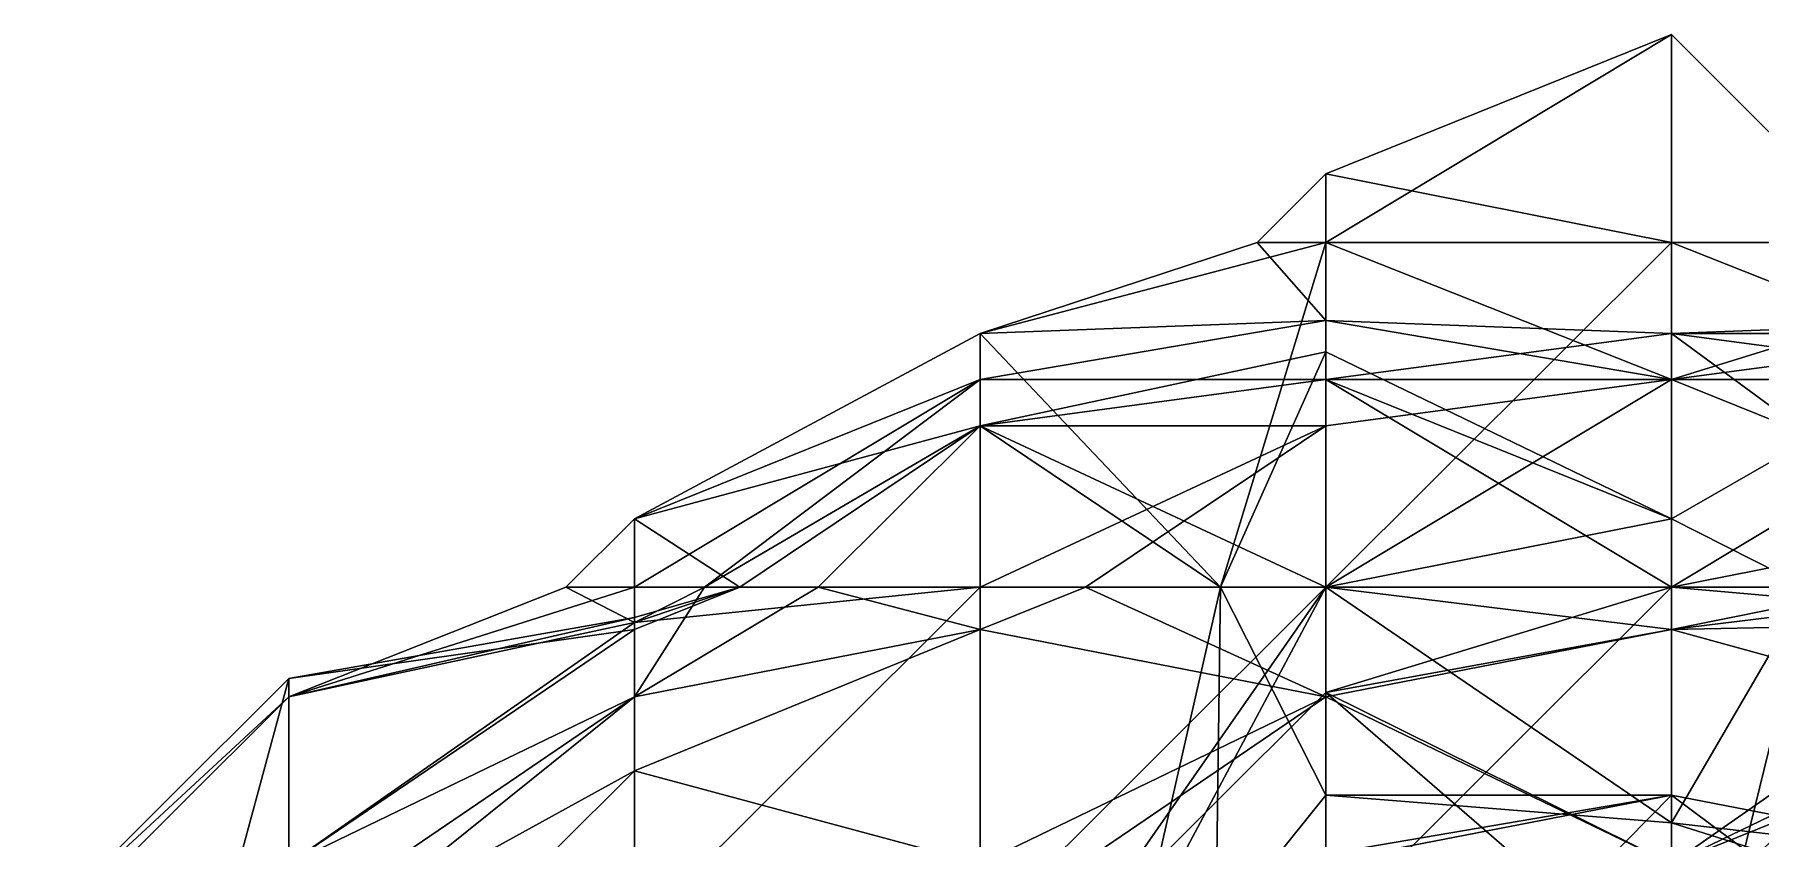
# Model space of a CAD drawing. Header units: metres. Extents: x 15 to 162, y 15 to 204.
# Drawn here: x 44.31 to 74.77, y 190.24 to 204.41 of the extents above; entities that cross this region are included whole.
import ezdxf

# ---------------------------------------------------------------- set-up
doc = ezdxf.new("R2010")
doc.units = ezdxf.units.M

msp = doc.modelspace()

# ---------------------------------------------------------------- linework, layer by layer
at = {"layer": 'fALFF_NINET_XXX_pre-post.nii', "color": 116, "linetype": 'CONTINUOUS'}
for points in [[(73.2, 204.41438, 76.741936), (67.1, 201.95702, 76.741936), (73.2, 200.75, 73.18605)], [(73.2, 204.41438, 76.741936), (67.1, 200.75, 77.91321), (67.1, 201.95702, 76.741936)], [(73.2, 200.75, 80.29782), (67.1, 200.75, 77.91321), (73.2, 204.41438, 76.741936)], [(73.2, 200.75, 73.18605), (76.87441, 200.75, 76.741936), (73.2, 204.41438, 76.741936)], [(76.87441, 200.75, 76.741936), (73.2, 200.75, 80.29782), (73.2, 204.41438, 76.741936)], [(67.1, 200.75, 75.570656), (67.1, 201.95702, 76.741936), (65.88968, 200.75, 76.741936)], [(65.88968, 200.75, 76.741936), (67.1, 201.95702, 76.741936), (67.1, 200.75, 77.91321)], [(73.2, 200.75, 73.18605), (67.1, 201.95702, 76.741936), (67.1, 200.75, 75.570656)], [(65.24141, 194.66667, 70.83871), (67.1, 200.75, 75.570656), (61, 199.14159, 76.741936)], [(65.88968, 200.75, 76.741936), (61, 199.14159, 76.741936), (67.1, 200.75, 75.570656)], [(65.88968, 200.75, 76.741936), (67.1, 199.37239, 82.645164), (61, 199.14159, 76.741936)], [(65.24141, 194.66667, 70.83871), (67.1, 194.66667, 72.0378), (67.1, 200.75, 75.570656)], [(65.88968, 200.75, 76.741936), (67.1, 200.75, 77.91321), (67.1, 199.37239, 82.645164)], [(73.2, 194.66667, 72.71363), (73.2, 200.75, 73.18605), (67.1, 194.66667, 72.0378)], [(73.2, 200.75, 73.18605), (67.1, 200.75, 75.570656), (67.1, 194.66667, 72.0378)], [(67.1, 200.75, 77.91321), (73.2, 200.75, 80.29782), (73.2, 198.33104, 82.645164)], [(67.1, 199.37239, 82.645164), (67.1, 200.75, 77.91321), (73.2, 198.33104, 82.645164)], [(73.2, 200.75, 73.18605), (73.2, 194.66667, 72.71363), (79.3, 198.33104, 76.741936)], [(73.2, 200.75, 73.18605), (79.3, 198.33104, 76.741936), (76.87441, 200.75, 76.741936)], [(73.2, 200.75, 80.29782), (76.87441, 200.75, 76.741936), (79.3, 198.33104, 76.741936)], [(73.2, 200.75, 80.29782), (79.3, 198.33104, 76.741936), (73.2, 198.33104, 82.645164)], [(73.2, 198.33104, 82.645164), (79.3, 198.33104, 76.741936), (79.3, 200.22041, 82.645164)], [(79.3, 200.22041, 82.645164), (79.3, 199.14159, 88.548386), (73.2, 198.33104, 82.645164)], [(61, 199.14159, 76.741936), (67.1, 199.37239, 82.645164), (61, 198.33104, 82.645164)], [(67.1, 199.37239, 82.645164), (67.1, 198.33104, 88.548386), (61, 198.33104, 82.645164)], [(73.2, 198.33104, 82.645164), (73.2, 199.14159, 88.548386), (67.1, 199.37239, 82.645164)], [(67.1, 199.37239, 82.645164), (73.2, 199.14159, 88.548386), (67.1, 198.33104, 88.548386)], [(79.3, 199.37239, 59.032257), (73.2, 199.14159, 59.032257), (79.3, 194.66667, 53.72858)], [(75.58281, 194.66667, 64.935486), (73.2, 195.87369, 64.935486), (79.3, 199.37239, 59.032257)], [(73.2, 195.87369, 64.935486), (73.2, 199.14159, 59.032257), (79.3, 199.37239, 59.032257)], [(61, 197.51624, 70.83871), (61, 199.14159, 76.741936), (54.9, 195.87369, 76.741936)], [(54.9, 195.87369, 76.741936), (61, 199.14159, 76.741936), (61, 198.33104, 82.645164)], [(65.24141, 194.66667, 70.83871), (61, 199.14159, 76.741936), (61, 197.51624, 70.83871)], [(73.2, 199.14159, 59.032257), (67.1, 198.33104, 59.032257), (73.2, 194.66667, 53.848488)], [(73.2, 199.14159, 59.032257), (73.2, 195.87369, 64.935486), (67.1, 198.33104, 59.032257)], [(73.2, 199.14159, 88.548386), (73.2, 198.33104, 94.451614), (67.1, 198.33104, 88.548386)], [(79.3, 194.66667, 53.72858), (73.2, 199.14159, 59.032257), (73.2, 194.66667, 53.848488)], [(73.2, 198.33104, 82.645164), (79.3, 199.14159, 88.548386), (73.2, 199.14159, 88.548386)], [(79.3, 199.14159, 88.548386), (79.3, 198.33104, 94.451614), (73.2, 199.14159, 88.548386)], [(73.2, 199.14159, 88.548386), (79.3, 198.33104, 94.451614), (73.2, 198.33104, 94.451614)], [(67.1, 198.33104, 59.032257), (67.1, 198.81786, 64.935486), (61, 197.51624, 59.032257)], [(61, 197.51624, 59.032257), (67.1, 198.81786, 64.935486), (61, 197.51624, 64.935486)], [(65.24141, 194.66667, 70.83871), (61, 197.51624, 70.83871), (67.1, 198.81786, 64.935486)], [(61, 197.51624, 70.83871), (61, 197.51624, 64.935486), (67.1, 198.81786, 64.935486)], [(65.24141, 194.66667, 70.83871), (67.1, 198.81786, 64.935486), (67.1, 194.66667, 69.93939)], [(67.1, 198.33104, 59.032257), (73.2, 195.87369, 64.935486), (67.1, 198.81786, 64.935486)], [(73.2, 195.87369, 64.935486), (67.1, 194.66667, 69.93939), (67.1, 198.81786, 64.935486)], [(54.9, 194.66667, 79.04788), (61, 198.33104, 82.645164), (56.13906, 194.66667, 82.645164)], [(54.9, 194.66667, 79.04788), (54.9, 195.87369, 76.741936), (61, 198.33104, 82.645164)], [(61, 198.33104, 82.645164), (61, 197.51624, 88.548386), (56.13906, 194.66667, 82.645164)], [(67.1, 198.33104, 59.032257), (61, 197.51624, 59.032257), (67.1, 194.66667, 54.328125)], [(61, 198.33104, 82.645164), (67.1, 198.33104, 88.548386), (61, 197.51624, 88.548386)], [(61, 197.51624, 88.548386), (67.1, 198.33104, 88.548386), (67.1, 197.51624, 94.451614)], [(73.2, 194.66667, 53.848488), (67.1, 198.33104, 59.032257), (67.1, 194.66667, 54.328125)], [(67.1, 198.33104, 88.548386), (73.2, 198.33104, 94.451614), (67.1, 197.51624, 94.451614)], [(73.2, 198.33104, 94.451614), (67.1, 194.66667, 97.21681), (67.1, 197.51624, 94.451614)], [(73.2, 194.66667, 99.15575), (67.1, 194.66667, 97.21681), (73.2, 198.33104, 94.451614)], [(73.2, 194.66667, 72.71363), (75.62559, 194.66667, 70.83871), (79.3, 198.33104, 76.741936)], [(73.2, 194.66667, 99.15575), (73.2, 198.33104, 94.451614), (79.3, 195.87369, 100.354836)], [(73.2, 198.33104, 94.451614), (79.3, 198.33104, 94.451614), (79.3, 195.87369, 100.354836)], [(56.758595, 194.66667, 70.83871), (61, 197.51624, 70.83871), (54.9, 195.87369, 76.741936)], [(56.13906, 194.66667, 82.645164), (61, 197.51624, 88.548386), (58.14263, 194.66667, 88.548386)], [(61, 194.66667, 56.267063), (61, 197.51624, 59.032257), (56.758595, 194.66667, 59.032257)], [(56.758595, 194.66667, 59.032257), (61, 197.51624, 64.935486), (56.758595, 194.66667, 64.935486)], [(61, 197.51624, 59.032257), (61, 197.51624, 64.935486), (56.758595, 194.66667, 59.032257)], [(56.758595, 194.66667, 64.935486), (61, 197.51624, 70.83871), (56.758595, 194.66667, 70.83871)], [(61, 197.51624, 64.935486), (61, 197.51624, 70.83871), (56.758595, 194.66667, 64.935486)], [(58.14263, 194.66667, 88.548386), (61, 197.51624, 88.548386), (61, 194.66667, 92.65298)], [(67.1, 194.66667, 54.328125), (61, 197.51624, 59.032257), (61, 194.66667, 56.267063)], [(61, 194.66667, 92.65298), (67.1, 197.51624, 94.451614), (62.858593, 194.66667, 94.451614)], [(61, 194.66667, 92.65298), (61, 197.51624, 88.548386), (67.1, 197.51624, 94.451614)], [(62.858593, 194.66667, 94.451614), (67.1, 197.51624, 94.451614), (67.1, 194.66667, 97.21681)], [(54.9, 194.66667, 74.43599), (54.9, 195.87369, 76.741936), (53.689682, 194.66667, 76.741936)], [(53.689682, 194.66667, 76.741936), (54.9, 195.87369, 76.741936), (54.9, 194.66667, 79.04788)], [(56.758595, 194.66667, 70.83871), (54.9, 195.87369, 76.741936), (54.9, 194.66667, 74.43599)], [(73.2, 194.66667, 66.10676), (67.1, 194.66667, 69.93939), (73.2, 195.87369, 64.935486)], [(75.58281, 194.66667, 64.935486), (73.2, 194.66667, 66.10676), (73.2, 195.87369, 64.935486)], [(73.2, 194.66667, 99.15575), (79.3, 195.87369, 100.354836), (76.91719, 194.66667, 100.354836)], [(54.9, 194.66667, 74.43599), (53.689682, 194.66667, 76.741936), (48.8, 192.73454, 76.741936)], [(54.9, 194.66667, 74.43599), (48.8, 192.73454, 76.741936), (54.9, 194.13708, 70.83871)], [(53.689682, 194.66667, 76.741936), (54.9, 194.04883, 82.645164), (48.8, 192.73454, 76.741936)], [(53.689682, 194.66667, 76.741936), (54.9, 194.66667, 79.04788), (54.9, 194.04883, 82.645164)], [(54.9, 194.04883, 59.032257), (61, 194.66667, 56.267063), (56.758595, 194.66667, 59.032257)], [(54.9, 194.04883, 59.032257), (54.9, 188.58333, 54.465862), (61, 194.66667, 56.267063)], [(54.9, 188.58333, 54.465862), (61, 188.58333, 54.328125), (61, 194.66667, 56.267063)], [(54.9, 193.92526, 64.935486), (54.9, 194.04883, 59.032257), (56.758595, 194.66667, 59.032257)], [(56.758595, 194.66667, 64.935486), (54.9, 193.92526, 64.935486), (56.758595, 194.66667, 59.032257)], [(54.9, 194.13708, 70.83871), (54.9, 193.92526, 64.935486), (56.758595, 194.66667, 64.935486)], [(56.758595, 194.66667, 70.83871), (54.9, 194.13708, 70.83871), (56.758595, 194.66667, 64.935486)], [(54.9, 194.13708, 70.83871), (56.758595, 194.66667, 70.83871), (54.9, 194.66667, 74.43599)], [(54.9, 194.04883, 82.645164), (54.9, 194.66667, 79.04788), (56.13906, 194.66667, 82.645164)], [(54.9, 192.73454, 88.548386), (54.9, 194.04883, 82.645164), (56.13906, 194.66667, 82.645164)], [(58.14263, 194.66667, 88.548386), (54.9, 192.73454, 88.548386), (56.13906, 194.66667, 82.645164)], [(58.14263, 194.66667, 88.548386), (61, 193.92526, 94.451614), (54.9, 192.73454, 88.548386)], [(58.14263, 194.66667, 88.548386), (61, 194.66667, 92.65298), (61, 193.92526, 94.451614)], [(62.858593, 188.58333, 53.129032), (67.1, 194.66667, 54.328125), (61, 188.58333, 54.328125)], [(61, 188.58333, 54.328125), (67.1, 194.66667, 54.328125), (61, 194.66667, 56.267063)], [(61, 194.66667, 92.65298), (62.858593, 194.66667, 94.451614), (61, 193.92526, 94.451614)], [(62.858593, 194.66667, 94.451614), (67.1, 192.73454, 100.354836), (61, 193.92526, 94.451614)], [(62.858593, 188.58333, 53.129032), (67.1, 192.81316, 53.129032), (67.1, 194.66667, 54.328125)], [(62.858593, 194.66667, 94.451614), (67.1, 194.66667, 97.21681), (67.1, 192.73454, 100.354836)], [(67.1, 194.66667, 69.93939), (67.1, 188.58333, 68.49136), (63.85737, 188.58333, 70.83871)], [(65.24141, 194.66667, 70.83871), (67.1, 194.66667, 69.93939), (63.85737, 188.58333, 70.83871)], [(65.16258, 188.58333, 76.741936), (65.24141, 194.66667, 70.83871), (63.85737, 188.58333, 70.83871)], [(67.1, 191.0023, 76.741936), (65.24141, 194.66667, 70.83871), (65.16258, 188.58333, 76.741936)], [(67.1, 191.0023, 76.741936), (67.1, 194.66667, 72.0378), (65.24141, 194.66667, 70.83871)], [(67.1, 192.81316, 53.129032), (73.2, 193.92526, 53.129032), (73.2, 194.66667, 53.848488)], [(67.1, 194.66667, 54.328125), (67.1, 192.81316, 53.129032), (73.2, 194.66667, 53.848488)], [(73.2, 188.58333, 69.04007), (67.1, 188.58333, 68.49136), (73.2, 194.66667, 66.10676)], [(73.2, 194.66667, 66.10676), (67.1, 188.58333, 68.49136), (67.1, 194.66667, 69.93939)], [(67.1, 194.66667, 72.0378), (73.2, 190.51546, 76.741936), (73.2, 194.66667, 72.71363)], [(67.1, 191.0023, 76.741936), (73.2, 190.51546, 76.741936), (67.1, 194.66667, 72.0378)], [(67.1, 194.66667, 97.21681), (73.2, 194.66667, 99.15575), (73.2, 193.92526, 100.354836)], [(67.1, 192.73454, 100.354836), (67.1, 194.66667, 97.21681), (73.2, 193.92526, 100.354836)], [(73.2, 193.92526, 53.129032), (79.3, 194.04883, 53.129032), (79.3, 194.66667, 53.72858)], [(73.2, 194.66667, 53.848488), (73.2, 193.92526, 53.129032), (79.3, 194.66667, 53.72858)], [(75.58281, 194.66667, 64.935486), (79.3, 194.13708, 64.935486), (73.2, 194.66667, 66.10676)], [(73.2, 188.58333, 69.04007), (73.2, 194.66667, 66.10676), (79.3, 194.13708, 64.935486)], [(79.3, 188.58333, 75.84261), (75.62559, 194.66667, 70.83871), (73.2, 190.51546, 76.741936)], [(75.62559, 194.66667, 70.83871), (73.2, 194.66667, 72.71363), (73.2, 190.51546, 76.741936)], [(73.2, 193.92526, 100.354836), (73.2, 194.66667, 99.15575), (76.91719, 194.66667, 100.354836)], [(76.91719, 194.66667, 100.354836), (79.3, 192.2477, 106.258064), (73.2, 193.92526, 100.354836)], [(75.62559, 194.66667, 70.83871), (74.129295, 188.58333, 70.83871), (79.3, 194.13708, 64.935486)], [(79.3, 188.58333, 75.84261), (74.129295, 188.58333, 70.83871), (75.62559, 194.66667, 70.83871)], [(54.9, 193.92526, 64.935486), (54.9, 194.13708, 70.83871), (48.8, 193.05824, 64.935486)], [(48.8, 193.05824, 64.935486), (54.9, 194.13708, 70.83871), (48.8, 193.05824, 70.83871)], [(54.9, 194.13708, 70.83871), (48.8, 192.73454, 76.741936), (48.8, 193.05824, 70.83871)], [(54.9, 194.04883, 59.032257), (48.8, 189.79034, 59.032257), (54.9, 188.58333, 54.465862)], [(54.9, 194.04883, 59.032257), (54.9, 193.92526, 64.935486), (48.8, 189.79034, 59.032257)], [(48.8, 192.73454, 76.741936), (54.9, 194.04883, 82.645164), (48.8, 189.79034, 82.645164)], [(48.8, 189.79034, 82.645164), (54.9, 194.04883, 82.645164), (54.9, 192.73454, 88.548386)], [(74.129295, 188.58333, 70.83871), (73.2, 188.58333, 69.04007), (79.3, 194.13708, 64.935486)], [(79.3, 192.73454, 47.225807), (79.3, 194.04883, 53.129032), (73.2, 189.79034, 47.225807)], [(73.2, 189.79034, 47.225807), (79.3, 194.04883, 53.129032), (73.2, 193.92526, 53.129032)], [(48.8, 189.79034, 59.032257), (54.9, 193.92526, 64.935486), (48.8, 193.05824, 64.935486)], [(54.9, 192.73454, 88.548386), (61, 193.92526, 94.451614), (54.9, 191.4329, 94.451614)], [(54.9, 191.4329, 94.451614), (61, 193.92526, 94.451614), (61, 189.79034, 100.354836)], [(61, 193.92526, 94.451614), (67.1, 192.73454, 100.354836), (61, 189.79034, 100.354836)], [(73.2, 189.79034, 47.225807), (73.2, 193.92526, 53.129032), (67.1, 192.81316, 53.129032)], [(67.1, 192.73454, 100.354836), (73.2, 193.92526, 100.354836), (73.2, 189.79034, 106.258064)], [(73.2, 193.92526, 100.354836), (79.3, 192.2477, 106.258064), (73.2, 189.79034, 106.258064)], [(47.58968, 188.58333, 59.032257), (48.8, 193.05824, 64.935486), (44.312828, 188.58333, 64.935486)], [(44.312828, 188.58333, 64.935486), (48.8, 193.05824, 70.83871), (44.312828, 188.58333, 70.83871)], [(48.8, 193.05824, 64.935486), (48.8, 193.05824, 70.83871), (44.312828, 188.58333, 64.935486)], [(48.8, 193.05824, 70.83871), (48.8, 192.73454, 76.741936), (44.312828, 188.58333, 70.83871)], [(48.8, 189.79034, 59.032257), (48.8, 193.05824, 64.935486), (47.58968, 188.58333, 59.032257)], [(67.1, 188.58333, 50.36384), (67.1, 192.81316, 53.129032), (62.858593, 188.58333, 53.129032)], [(71.989685, 188.58333, 47.225807), (67.1, 192.81316, 53.129032), (67.1, 188.58333, 50.36384)], [(71.989685, 188.58333, 47.225807), (73.2, 189.79034, 47.225807), (67.1, 192.81316, 53.129032)], [(44.312828, 188.58333, 70.83871), (48.8, 192.73454, 76.741936), (44.637424, 188.58333, 76.741936)], [(48.8, 192.73454, 76.741936), (48.8, 189.79034, 82.645164), (44.637424, 188.58333, 76.741936)], [(48.8, 188.58333, 84.95111), (54.9, 192.73454, 88.548386), (49.729298, 188.58333, 88.548386)], [(48.8, 188.58333, 84.95111), (48.8, 189.79034, 82.645164), (54.9, 192.73454, 88.548386)], [(54.9, 192.73454, 88.548386), (54.9, 191.4329, 94.451614), (49.729298, 188.58333, 88.548386)], [(67.1, 192.73454, 100.354836), (61, 188.58333, 101.52611), (61, 189.79034, 100.354836)], [(67.1, 188.58333, 105.35874), (61, 188.58333, 101.52611), (67.1, 192.73454, 100.354836)], [(67.1, 188.58333, 105.35874), (67.1, 192.73454, 100.354836), (73.2, 189.79034, 106.258064)], [(79.3, 192.73454, 47.225807), (73.2, 189.79034, 47.225807), (79.3, 188.58333, 43.197506)], [(79.3, 192.2477, 106.258064), (73.2, 188.58333, 107.42934), (73.2, 189.79034, 106.258064)], [(79.3, 188.58333, 109.81394), (73.2, 188.58333, 107.42934), (79.3, 192.2477, 106.258064)], [(49.729298, 188.58333, 88.548386), (54.9, 191.4329, 94.451614), (52.042633, 188.58333, 94.451614)], [(52.042633, 188.58333, 94.451614), (54.9, 191.4329, 94.451614), (54.9, 188.58333, 97.21681)], [(54.9, 188.58333, 97.21681), (54.9, 191.4329, 94.451614), (61, 189.79034, 100.354836)], [(67.1, 191.0023, 76.741936), (65.16258, 188.58333, 76.741936), (67.1, 189.96095, 82.645164)], [(73.2, 190.51546, 76.741936), (67.1, 191.0023, 76.741936), (73.2, 191.0023, 82.645164)], [(67.1, 191.0023, 76.741936), (67.1, 189.96095, 82.645164), (73.2, 191.0023, 82.645164)], [(70.817184, 188.58333, 88.548386), (73.2, 191.0023, 82.645164), (67.1, 189.81902, 88.548386)], [(67.1, 189.81902, 88.548386), (73.2, 191.0023, 82.645164), (67.1, 189.96095, 82.645164)], [(70.817184, 188.58333, 88.548386), (73.2, 188.58333, 87.37711), (73.2, 191.0023, 82.645164)], [(76.442635, 188.58333, 82.645164), (79.3, 189.81902, 76.741936), (73.2, 191.0023, 82.645164)], [(73.2, 191.0023, 82.645164), (79.3, 189.81902, 76.741936), (73.2, 190.51546, 76.741936)], [(76.442635, 188.58333, 82.645164), (73.2, 191.0023, 82.645164), (73.2, 188.58333, 87.37711)], [(79.3, 188.58333, 75.84261), (73.2, 190.51546, 76.741936), (79.3, 189.81902, 76.741936)]]:
    msp.add_3dface(points, dxfattribs=at)

doc.saveas('drawing.dxf')
